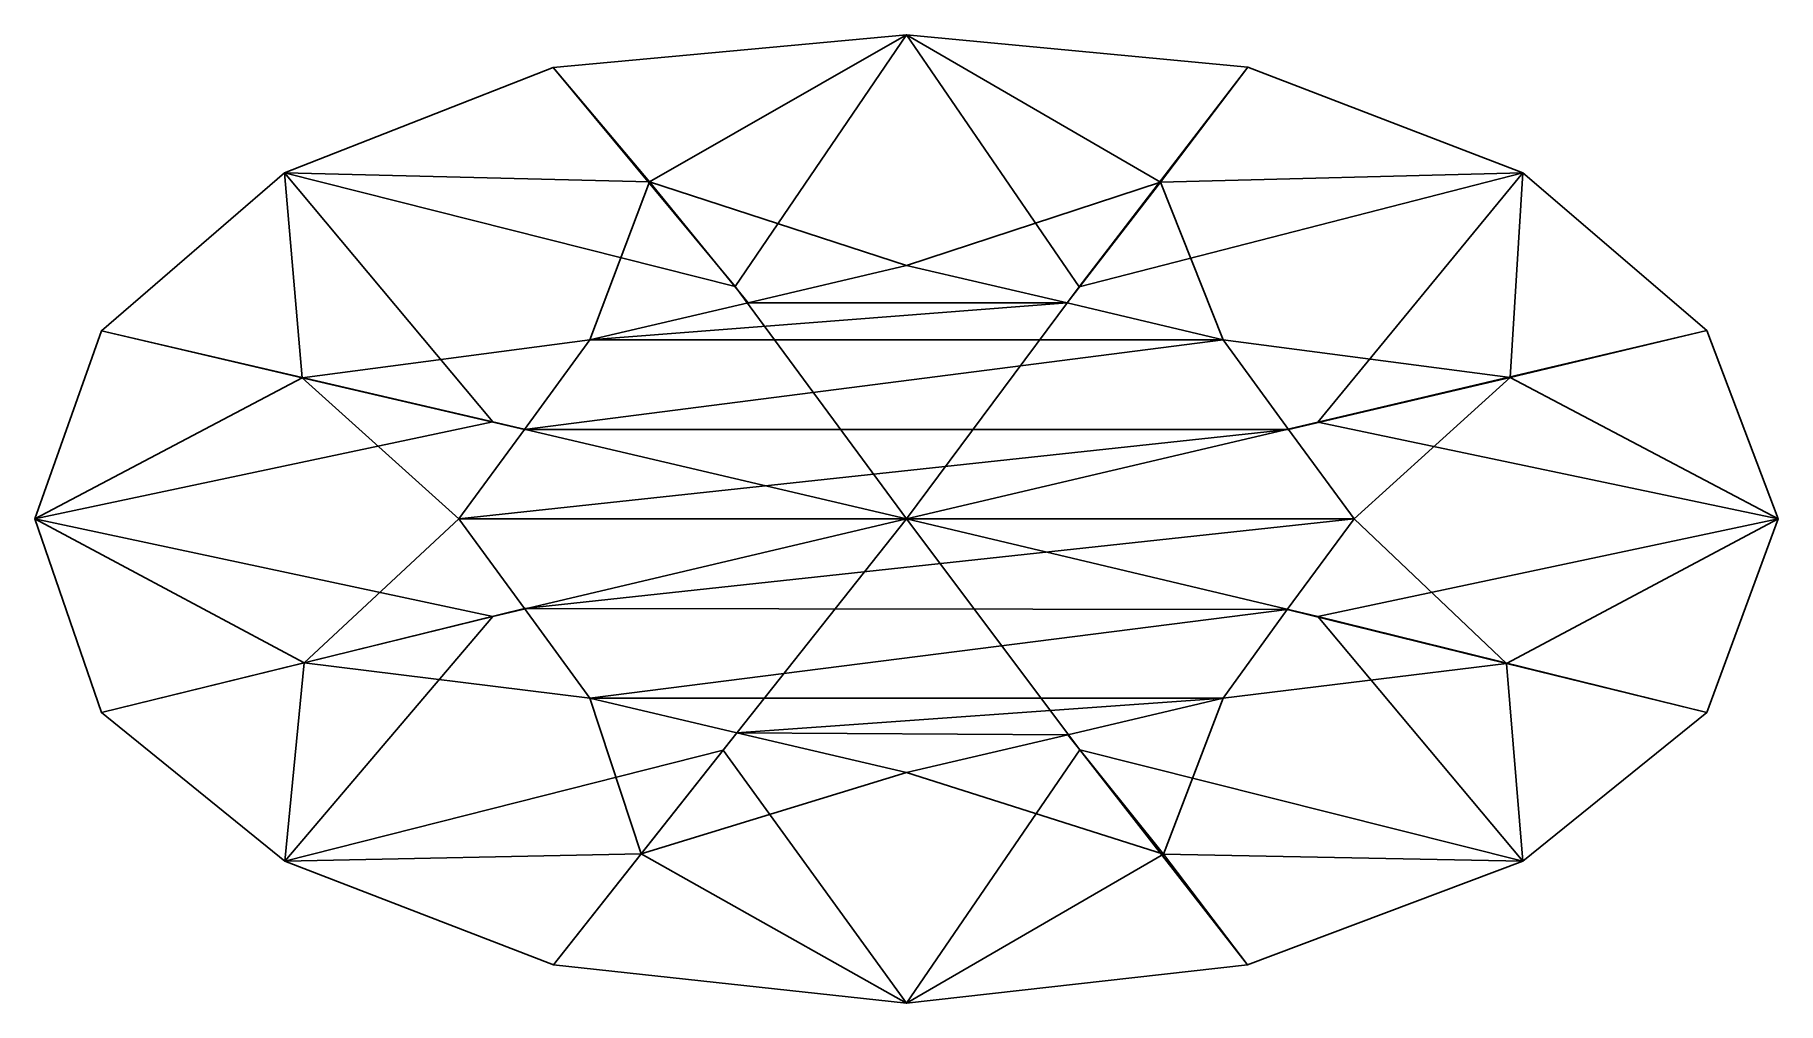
# Model space of a CAD drawing. Extents: x -1.57 to 1.57, y -0.88 to 0.87.
import ezdxf

# ---------------------------------------------------------------- set-up
doc = ezdxf.new("R2010")
doc.units = 0
doc.layers.add('NoName1', color=15, linetype='CONTINUOUS')

msp = doc.modelspace()

# ---------------------------------------------------------------- linework, layer by layer
at = {"layer": 'NoName1', "color": 0}
for points in [[(-0.000001, 0.865842, -0.719787), (-0.637236, 0.807099, -0.720272), (-0.637236, 0.807099, -0.76938), (-0.000001, 0.865841, -0.768894)], [(-0.000001, 0.865842, -0.719787), (-0.463554, 0.600869, -0.471591), (-0.637236, 0.807099, -0.720272)], [(-0.309263, 0.411913, -1.199994), (-0.000001, 0.865841, -0.768894), (-0.637236, 0.807099, -0.76938)], [(-0.000001, 0.865842, -0.719787), (0.458264, 0.600458, -0.471657), (-0.000001, 0.449683, -0.335541), (-0.463554, 0.600869, -0.471591)], [(0.311673, 0.411557, -1.199457), (-0.000001, 0.865841, -0.768894), (-0.309263, 0.411913, -1.199994), (0.000006, -0.007197, -1.602887)], [(0.615702, 0.807455, -0.719788), (-0.000001, 0.865842, -0.719787), (-0.000001, 0.865841, -0.768894), (0.615702, 0.807455, -0.768896)], [(0.615702, 0.807455, -0.719788), (0.458264, 0.600458, -0.471657), (-0.000001, 0.865842, -0.719787)], [(0.311673, 0.411557, -1.199457), (0.615702, 0.807455, -0.768896), (-0.000001, 0.865841, -0.768894)], [(-0.637236, 0.807099, -0.720272), (-1.121939, 0.617033, -0.719787), (-1.121939, 0.617033, -0.768895), (-0.637236, 0.807099, -0.76938)], [(-0.637236, 0.807099, -0.720272), (-0.463554, 0.600869, -0.471591), (-1.121939, 0.617033, -0.719787)], [(-0.309263, 0.411913, -1.199994), (-0.637236, 0.807099, -0.76938), (-1.121939, 0.617033, -0.768895)], [(0.311673, 0.411557, -1.199457), (1.111878, 0.616919, -0.768896), (0.615702, 0.807455, -0.768896)], [(1.111878, 0.616919, -0.719789), (0.458264, 0.600458, -0.471657), (0.615702, 0.807455, -0.719788)], [(1.111878, 0.616919, -0.719789), (0.615702, 0.807455, -0.719788), (0.615702, 0.807455, -0.768896), (1.111878, 0.616919, -0.768896)], [(-1.121939, 0.617033, -0.719787), (-1.452236, 0.332094, -0.719787), (-1.452236, 0.332094, -0.768895), (-1.121939, 0.617033, -0.768895)], [(-1.121939, 0.617033, -0.719787), (-1.090465, 0.247506, -0.471124), (-1.452236, 0.332094, -0.719787)], [(-0.746264, 0.16774, -1.199769), (-1.121939, 0.617033, -0.768895), (-1.452236, 0.332094, -0.768895)], [(-1.090465, 0.247506, -0.471124), (-1.121939, 0.617033, -0.719787), (-0.463554, 0.600869, -0.471591), (-0.571014, 0.315864, -0.335541)], [(-0.746264, 0.16774, -1.199769), (0.000006, -0.007197, -1.602887), (-0.309263, 0.411913, -1.199994), (-1.121939, 0.617033, -0.768895)], [(-0.571014, 0.315864, -0.335541), (-0.463554, 0.600869, -0.471591), (-0.285506, 0.382774, -0.335541)], [(-0.463554, 0.600869, -0.471591), (-0.000001, 0.449683, -0.335541), (-0.285506, 0.382774, -0.335541)], [(-0.000001, 0.449683, -0.335541), (0.458264, 0.600458, -0.471657), (0.289649, 0.382774, -0.335541)], [(0.741962, 0.167484, -1.199488), (1.111878, 0.616919, -0.768896), (0.311673, 0.411557, -1.199457), (0.000006, -0.007197, -1.602887)], [(0.458264, 0.600458, -0.471657), (0.571012, 0.315864, -0.335541), (0.289649, 0.382774, -0.335541)], [(1.111878, 0.616919, -0.719789), (1.089081, 0.247753, -0.471639), (0.571012, 0.315864, -0.335541), (0.458264, 0.600458, -0.471657)], [(0.741962, 0.167484, -1.199488), (1.443769, 0.332606, -0.768895), (1.111878, 0.616919, -0.768896)], [(1.443768, 0.332606, -0.719788), (1.089081, 0.247753, -0.471639), (1.111878, 0.616919, -0.719789)], [(1.111878, 0.616919, -0.768896), (1.443769, 0.332606, -0.768895), (1.443768, 0.332606, -0.719788), (1.111878, 0.616919, -0.719789)], [(0.289649, 0.382774, -0.335541), (-0.285506, 0.382774, -0.335541), (-0.000001, 0.449683, -0.335541)], [(-0.571014, 0.315864, -0.335541), (-0.285506, 0.382774, -0.335541), (0.289649, 0.382774, -0.335541)], [(0.571012, 0.315864, -0.335541), (-0.571014, 0.315864, -0.335541), (0.289649, 0.382774, -0.335541)], [(-1.452236, 0.332094, -0.719787), (-1.572434, -0.0072, -0.719787), (-1.572432, -0.0072, -0.768894), (-1.452236, 0.332094, -0.768895)], [(-1.452236, 0.332094, -0.719787), (-1.090465, 0.247506, -0.471124), (-1.572434, -0.0072, -0.719787)], [(-0.746264, 0.16774, -1.199769), (-1.452236, 0.332094, -0.768895), (-1.572432, -0.0072, -0.768894)], [(-1.090465, 0.247506, -0.471124), (-0.571014, 0.315864, -0.335541), (-0.689274, 0.154332, -0.335541)], [(-0.689274, 0.154332, -0.335541), (-0.571014, 0.315864, -0.335541), (0.571012, 0.315864, -0.335541)], [(0.689272, 0.154332, -0.335541), (-0.689274, 0.154332, -0.335541), (0.571012, 0.315864, -0.335541)], [(0.571012, 0.315864, -0.335541), (1.089081, 0.247753, -0.471639), (0.689272, 0.154332, -0.335541)], [(0.741962, 0.167484, -1.199488), (1.572434, -0.0072, -0.768894), (1.443769, 0.332606, -0.768895)], [(1.572432, -0.0072, -0.719787), (1.089081, 0.247753, -0.471639), (1.443768, 0.332606, -0.719788)], [(1.572432, -0.0072, -0.719787), (1.443768, 0.332606, -0.719788), (1.443769, 0.332606, -0.768895), (1.572434, -0.0072, -0.768894)], [(-0.807535, -0.0072, -0.335541), (-1.08654, -0.266618, -0.471373), (-1.572434, -0.0072, -0.719787), (-1.090465, 0.247506, -0.471124)], [(-0.807535, -0.0072, -0.335541), (-1.090465, 0.247506, -0.471124), (-0.689274, 0.154332, -0.335541)], [(1.089081, 0.247753, -0.471639), (0.807533, -0.0072, -0.335541), (0.689272, 0.154332, -0.335541)], [(1.572432, -0.0072, -0.719787), (1.082139, -0.267793, -0.471506), (0.807533, -0.0072, -0.335541), (1.089081, 0.247753, -0.471639)], [(-0.745978, -0.1831, -1.199738), (0.000006, -0.007197, -1.602887), (-0.746264, 0.16774, -1.199769), (-1.572432, -0.0072, -0.768894)], [(0.741876, -0.183324, -1.199509), (1.572434, -0.0072, -0.768894), (0.741962, 0.167484, -1.199488), (0.000006, -0.007197, -1.602887)], [(-0.807535, -0.0072, -0.335541), (-0.689274, 0.154332, -0.335541), (0.689272, 0.154332, -0.335541)], [(0.807533, -0.0072, -0.335541), (-0.807535, -0.0072, -0.335541), (0.689272, 0.154332, -0.335541)], [(-1.572434, -0.0072, -0.719787), (-1.452277, -0.356189, -0.719788), (-1.452276, -0.356189, -0.768896), (-1.572432, -0.0072, -0.768894)], [(-1.572434, -0.0072, -0.719787), (-1.08654, -0.266618, -0.471373), (-1.452277, -0.356189, -0.719788)], [(-0.745978, -0.1831, -1.199738), (-1.572432, -0.0072, -0.768894), (-1.452276, -0.356189, -0.768896)], [(0.000006, -0.007197, -1.602887), (-0.745978, -0.1831, -1.199738), (-1.121728, -0.624535, -0.768895), (-0.330977, -0.424094, -1.199422)], [(-1.08654, -0.266618, -0.471373), (-0.807535, -0.0072, -0.335541), (-0.689274, -0.168734, -0.335541)], [(-0.689274, -0.168734, -0.335541), (-0.807535, -0.0072, -0.335541), (0.807533, -0.0072, -0.335541)], [(0.686786, -0.17014, -0.335541), (-0.689274, -0.168734, -0.335541), (0.807533, -0.0072, -0.335541)], [(0.000006, -0.007197, -1.602887), (-0.330977, -0.424094, -1.199422), (-0.000001, -0.880243, -0.768894), (0.312559, -0.423584, -1.199455)], [(0.000006, -0.007197, -1.602887), (0.312559, -0.423584, -1.199455), (1.111878, -0.624535, -0.768894), (0.741876, -0.183324, -1.199509)], [(0.807533, -0.0072, -0.335541), (1.082139, -0.267793, -0.471506), (0.686786, -0.17014, -0.335541)], [(0.741876, -0.183324, -1.199509), (1.443768, -0.356077, -0.768895), (1.572434, -0.0072, -0.768894)], [(1.443768, -0.356077, -0.719787), (1.082139, -0.267793, -0.471506), (1.572432, -0.0072, -0.719787)], [(1.443768, -0.356077, -0.719787), (1.572432, -0.0072, -0.719787), (1.572434, -0.0072, -0.768894), (1.443768, -0.356077, -0.768895)], [(-0.745978, -0.1831, -1.199738), (-1.452276, -0.356189, -0.768896), (-1.121728, -0.624535, -0.768895)], [(-0.571014, -0.330266, -0.335541), (-1.08654, -0.266618, -0.471373), (-0.689274, -0.168734, -0.335541)], [(-0.571014, -0.330266, -0.335541), (-0.689274, -0.168734, -0.335541), (0.686786, -0.17014, -0.335541)], [(0.571012, -0.330266, -0.335541), (-0.571014, -0.330266, -0.335541), (0.686786, -0.17014, -0.335541)], [(1.082139, -0.267793, -0.471506), (0.571012, -0.330266, -0.335541), (0.686786, -0.17014, -0.335541)], [(0.741876, -0.183324, -1.199509), (1.111878, -0.624535, -0.768894), (1.443768, -0.356077, -0.768895)], [(-1.452277, -0.356189, -0.719788), (-1.08654, -0.266618, -0.471373), (-1.121728, -0.624534, -0.719787)], [(-1.121728, -0.624534, -0.719787), (-1.08654, -0.266618, -0.471373), (-0.571014, -0.330266, -0.335541), (-0.478613, -0.611251, -0.471857)], [(1.111878, -0.624534, -0.719787), (0.463376, -0.611434, -0.47219), (0.571012, -0.330266, -0.335541), (1.082139, -0.267793, -0.471506)], [(1.111878, -0.624534, -0.719787), (1.082139, -0.267793, -0.471506), (1.443768, -0.356077, -0.719787)], [(-0.306222, -0.392955, -0.335542), (-0.571014, -0.330266, -0.335541), (0.571012, -0.330266, -0.335541)], [(-0.478613, -0.611251, -0.471857), (-0.571014, -0.330266, -0.335541), (-0.306222, -0.392955, -0.335542)], [(0.291306, -0.396706, -0.335541), (-0.306222, -0.392955, -0.335542), (0.571012, -0.330266, -0.335541)], [(0.571012, -0.330266, -0.335541), (0.463376, -0.611434, -0.47219), (0.291306, -0.396706, -0.335541)], [(-1.452277, -0.356189, -0.719788), (-1.121728, -0.624534, -0.719787), (-1.121728, -0.624535, -0.768895), (-1.452276, -0.356189, -0.768896)], [(1.111878, -0.624534, -0.719787), (1.443768, -0.356077, -0.719787), (1.443768, -0.356077, -0.768895), (1.111878, -0.624535, -0.768894)], [(-0.306222, -0.392955, -0.335542), (-0.000001, -0.464083, -0.335541), (-0.478613, -0.611251, -0.471857)], [(-0.000001, -0.464083, -0.335541), (-0.306222, -0.392955, -0.335542), (0.291306, -0.396706, -0.335541)], [(0.463376, -0.611434, -0.47219), (-0.000001, -0.464083, -0.335541), (0.291306, -0.396706, -0.335541)], [(-0.330977, -0.424094, -1.199422), (-1.121728, -0.624535, -0.768895), (-0.63679, -0.811147, -0.768895)], [(-0.330977, -0.424094, -1.199422), (-0.63679, -0.811147, -0.768895), (-0.000001, -0.880243, -0.768894)], [(0.312559, -0.423584, -1.199455), (-0.000001, -0.880243, -0.768894), (0.615417, -0.811492, -0.768894)], [(0.312559, -0.423584, -1.199455), (0.615417, -0.811492, -0.768894), (1.111878, -0.624535, -0.768894)], [(-0.000001, -0.880243, -0.719787), (-0.478613, -0.611251, -0.471857), (-0.000001, -0.464083, -0.335541), (0.463376, -0.611434, -0.47219)], [(-1.121728, -0.624534, -0.719787), (-0.478613, -0.611251, -0.471857), (-0.636792, -0.811147, -0.719787)], [(-1.121728, -0.624534, -0.719787), (-0.636792, -0.811147, -0.719787), (-0.63679, -0.811147, -0.768895), (-1.121728, -0.624535, -0.768895)], [(-0.636792, -0.811147, -0.719787), (-0.478613, -0.611251, -0.471857), (-0.000001, -0.880243, -0.719787)], [(-0.000001, -0.880243, -0.719787), (0.463376, -0.611434, -0.47219), (0.615417, -0.81149, -0.719787)], [(0.615417, -0.81149, -0.719787), (0.463376, -0.611434, -0.47219), (1.111878, -0.624534, -0.719787)], [(0.615417, -0.81149, -0.719787), (1.111878, -0.624534, -0.719787), (1.111878, -0.624535, -0.768894), (0.615417, -0.811492, -0.768894)], [(-0.636792, -0.811147, -0.719787), (-0.000001, -0.880243, -0.719787), (-0.000001, -0.880243, -0.768894), (-0.63679, -0.811147, -0.768895)], [(-0.000001, -0.880243, -0.719787), (0.615417, -0.81149, -0.719787), (0.615417, -0.811492, -0.768894), (-0.000001, -0.880243, -0.768894)]]:
    msp.add_3dface(points, dxfattribs=at)

doc.saveas('drawing.dxf')
